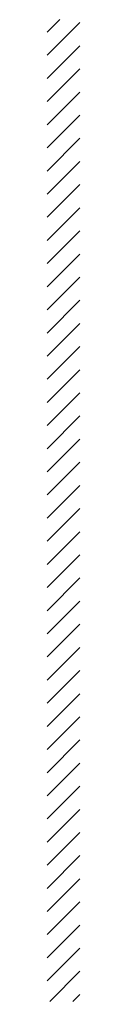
# Paper-space layout 'Layout1' of a CAD drawing. Extents: x -542 to 3071708, y -2912 to 2371007.
# Drawn here: x 420680 to 423180, y 202152 to 277152 of the extents above; entities that cross this region are included whole.
import ezdxf

# ---------------------------------------------------------------- set-up
doc = ezdxf.new("R2010")
doc.units = 0
doc.header["$LTSCALE"] = 500
doc.layers.get('0').update_dxf_attribs({"linetype": 'CONTINUOUS'})

# ---------------------------------------------------------------- blocks, each defined once
blk = doc.blocks.new('*X')
at = {"color": 0}
for p, q in [((8413.6, 5549.8), (8432.8, 5569)), ((8413.6, 5514.5), (8463.6, 5564.5)), ((8413.6, 5479.1), (8463.6, 5529.1)), ((8413.6, 5443.7), (8463.6, 5493.7)), ((8413.6, 5408.4), (8463.6, 5458.4)), ((8413.6, 5373), (8463.6, 5423)), ((8413.6, 5337.7), (8463.6, 5387.7)), ((8413.6, 5302.3), (8463.6, 5352.3)), ((8413.6, 5267), (8463.6, 5317)), ((8413.6, 5231.6), (8463.6, 5281.6)), ((8413.6, 5196.3), (8463.6, 5246.3)), ((8413.6, 5160.9), (8463.6, 5210.9)), ((8413.6, 5125.5), (8463.6, 5175.5)), ((8413.6, 5090.2), (8463.6, 5140.2)), ((8413.6, 5054.8), (8463.6, 5104.8)), ((8413.6, 5019.5), (8463.6, 5069.5)), ((8413.6, 4984.1), (8463.6, 5034.1)), ((8413.6, 4948.8), (8463.6, 4998.8)), ((8413.6, 4913.4), (8463.6, 4963.4)), ((8413.6, 4878.1), (8463.6, 4928.1)), ((8413.6, 4842.7), (8463.6, 4892.7)), ((8413.6, 4807.3), (8463.6, 4857.3)), ((8413.6, 4772), (8463.6, 4822)), ((8413.6, 4736.6), (8463.6, 4786.6)), ((8413.6, 4701.3), (8463.6, 4751.3)), ((8413.6, 4665.9), (8463.6, 4715.9)), ((8413.6, 4630.6), (8463.6, 4680.6)), ((8413.6, 4595.2), (8463.6, 4645.2)), ((8413.6, 4559.9), (8463.6, 4609.9)), ((8413.6, 4524.5), (8463.6, 4574.5)), ((8413.6, 4489.1), (8463.6, 4539.1)), ((8413.6, 4453.8), (8463.6, 4503.8)), ((8413.6, 4418.4), (8463.6, 4468.4)), ((8413.6, 4383.1), (8463.6, 4433.1)), ((8413.6, 4347.7), (8463.6, 4397.7)), ((8413.6, 4312.4), (8463.6, 4362.4)), ((8413.6, 4277), (8463.6, 4327)), ((8413.6, 4241.7), (8463.6, 4291.7)), ((8413.6, 4206.3), (8463.6, 4256.3)), ((8413.6, 4171), (8463.6, 4221)), ((8413.6, 4135.6), (8463.6, 4185.6)), ((8413.6, 4100.2), (8463.6, 4150.2)), ((8417.7, 4069), (8463.6, 4114.9)), ((8453.1, 4069), (8463.6, 4079.5))]:
    blk.add_line(p, q, dxfattribs=at)

psp = doc.layouts.get("Layout1")

# ---------------------------------------------------------------- block references
at = {"color": 0, "xscale": 50, "yscale": 50, "zscale": 50}
psp.add_blockref('*X', (0, -1298), dxfattribs=at)

doc.saveas('drawing.dxf')
